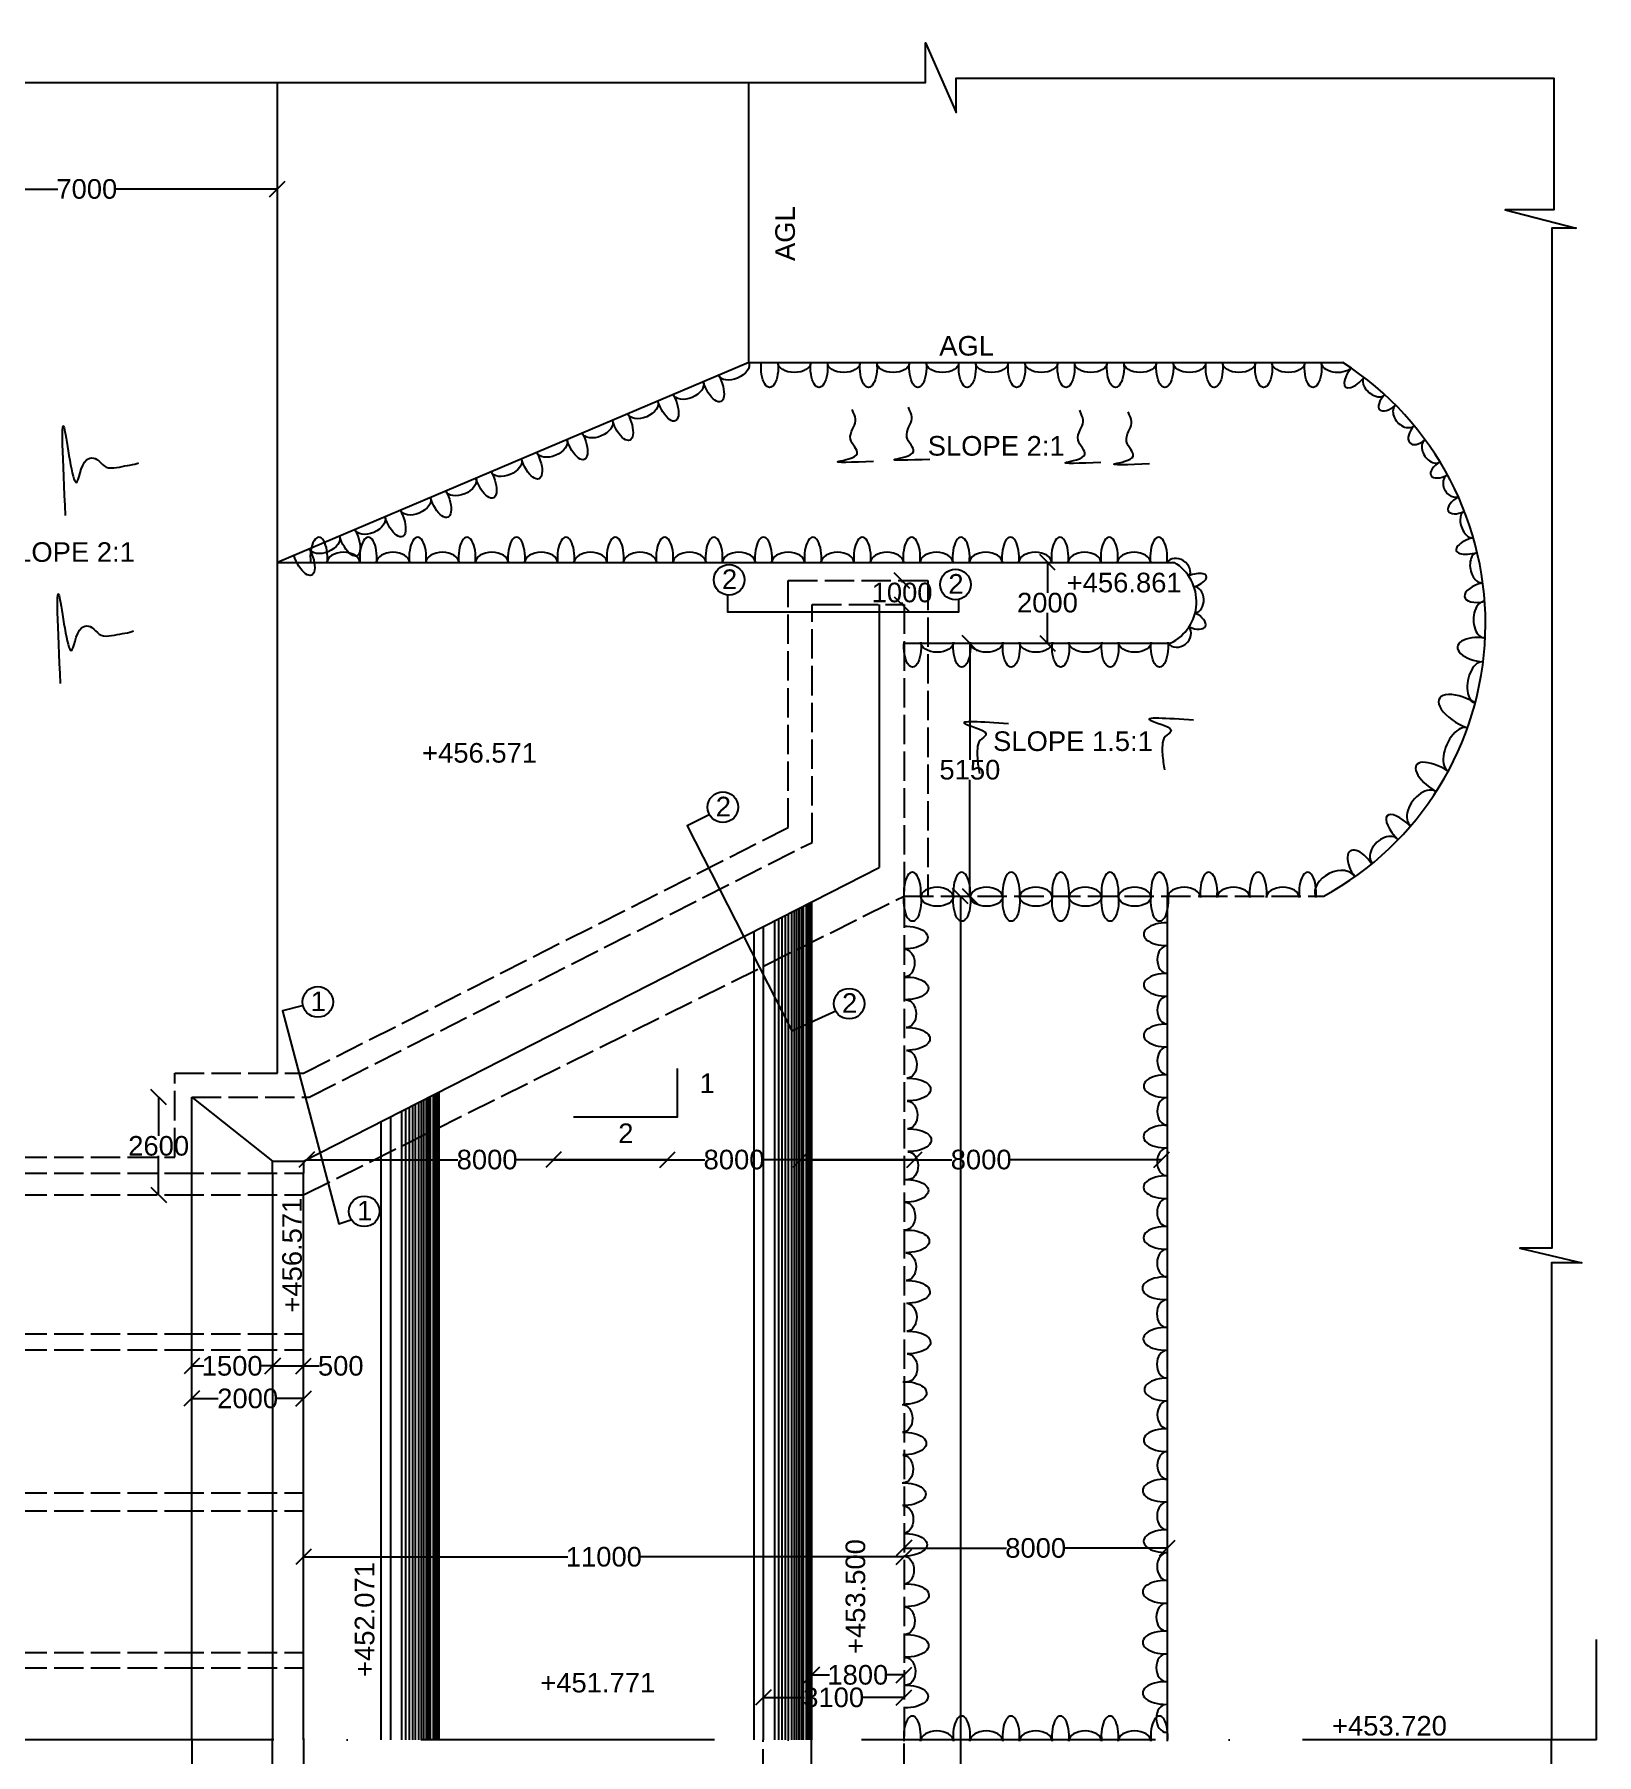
# Model space of a CAD drawing. Header units: millimetres. Extents: x 5124 to 6568637, y 2311 to 91879094.
# Drawn here: x 3726106 to 3735672, y 45938918 to 45949451 of the extents above; entities that cross this region are included whole.
import ezdxf

# ---------------------------------------------------------------- set-up
doc = ezdxf.new("R2010")
doc.units = ezdxf.units.MM
doc.header["$MEASUREMENT"] = 0
doc.linetypes.add('ACAD_ISO02W100', pattern=[15, 12, -3])
doc.linetypes.add('ACAD_ISO10W100', pattern=[18, 12, -3, 0, -3])
for name, color, linetype in [('DIMENSION', 7, 'Continuous'), ('DRAWING', 7, 'Continuous'), ('TEXT', 7, 'Continuous')]:
    doc.layers.add(name, color=color, linetype=linetype)
doc.styles.get("Standard").update_dxf_attribs({"font": 'arial.ttf', "height": 120})
doc.dimstyles.get("Standard").update_dxf_attribs({"dimtxt": 200, "dimasz": 110, "dimexe": 0.18, "dimexo": 0.0625, "dimgap": 0.09, "dimtad": 0, "dimtih": 1, "dimtoh": 1, "dimdec": 0, "dimzin": 0, "dimdsep": 46, "dimtxsty": 'Standard', "dimblk": 'OBLIQUE', "dimcen": 0.09, "dimse1": 1, "dimse2": 1, "dimadec": 0, "dimazin": 0, "dimtfac": 1, "dimtdec": 0, "dimtofl": 0, "dimtmove": 0, "dimatfit": 3, "dimfxl": 1, "dimtolj": 1, "dimtzin": 0, "dimarcsym": 0})

# ---------------------------------------------------------------- blocks, each defined once
blk = doc.blocks.new('_Oblique')
at = {"color": 0, "linetype": 'ByBlock', "lineweight": -2}
blk.add_line((-0.5, -0.5), (0.5, 0.5), dxfattribs=at)
blk = doc.blocks.new('*D86')
at = {"layer": 'Defpoints', "color": 0, "linetype": 'Continuous'}
for p in [(3727773, 45946218), (3729983, 45946218), (3729983, 45942561)]:
    blk.add_point(p, dxfattribs=at)
at = {"layer": 'DIMENSION', "color": 0, "linetype": 'Continuous', "lineweight": -2}
for p, q in [((3727773, 45942561), (3728698, 45942561)), ((3729983, 45942561), (3729057, 45942561))]:
    blk.add_line(p, q, dxfattribs=at)
at = {"layer": 'DIMENSION', "color": 0, "linetype": 'Continuous', "lineweight": -2, "xscale": 95, "yscale": 95, "zscale": 95, "rotation": 180}
blk.add_blockref('_Oblique', (3727773, 45942561), dxfattribs=at)
at = {"layer": 'DIMENSION', "color": 0, "linetype": 'Continuous', "lineweight": -2, "xscale": 95, "yscale": 95, "zscale": 95}
blk.add_blockref('_Oblique', (3729983, 45942561), dxfattribs=at)
at = {"layer": 'DIMENSION', "color": 0, "linetype": 'Continuous', "insert": (3728878, 45942561), "char_height": 120, "attachment_point": 5}
blk.add_mtext('\\A1;8000', dxfattribs=at)
blk = doc.blocks.new('*D87')
at = {"layer": 'Defpoints', "color": 0, "linetype": 'Continuous'}
for p in [(3729285, 45946218), (3731495, 45946218), (3731495, 45942561)]:
    blk.add_point(p, dxfattribs=at)
at = {"layer": 'DIMENSION', "color": 0, "linetype": 'Continuous', "lineweight": -2}
for p, q in [((3729285, 45942561), (3730211, 45942561)), ((3731495, 45942561), (3730569, 45942561))]:
    blk.add_line(p, q, dxfattribs=at)
at = {"layer": 'DIMENSION', "color": 0, "linetype": 'Continuous', "lineweight": -2, "xscale": 95, "yscale": 95, "zscale": 95, "rotation": 180}
blk.add_blockref('_Oblique', (3729285, 45942561), dxfattribs=at)
at = {"layer": 'DIMENSION', "color": 0, "linetype": 'Continuous', "lineweight": -2, "xscale": 95, "yscale": 95, "zscale": 95}
blk.add_blockref('_Oblique', (3731495, 45942561), dxfattribs=at)
at = {"layer": 'DIMENSION', "color": 0, "linetype": 'Continuous', "insert": (3730390, 45942561), "char_height": 120, "attachment_point": 5}
blk.add_mtext('\\A1;8000', dxfattribs=at)
blk = doc.blocks.new('*D88')
at = {"layer": 'Defpoints', "color": 0, "linetype": 'Continuous'}
for p in [(3730798, 45946218), (3733008, 45946218), (3733008, 45942561)]:
    blk.add_point(p, dxfattribs=at)
at = {"layer": 'DIMENSION', "color": 0, "linetype": 'Continuous', "lineweight": -2}
for p, q in [((3730798, 45942561), (3731723, 45942561)), ((3733008, 45942561), (3732082, 45942561))]:
    blk.add_line(p, q, dxfattribs=at)
at = {"layer": 'DIMENSION', "color": 0, "linetype": 'Continuous', "lineweight": -2, "xscale": 95, "yscale": 95, "zscale": 95, "rotation": 180}
blk.add_blockref('_Oblique', (3730798, 45942561), dxfattribs=at)
at = {"layer": 'DIMENSION', "color": 0, "linetype": 'Continuous', "lineweight": -2, "xscale": 95, "yscale": 95, "zscale": 95}
blk.add_blockref('_Oblique', (3733008, 45942561), dxfattribs=at)
at = {"layer": 'DIMENSION', "color": 0, "linetype": 'Continuous', "insert": (3731903, 45942561), "char_height": 120, "attachment_point": 5}
blk.add_mtext('\\A1;8000', dxfattribs=at)
blk = doc.blocks.new('*D136')
at = {"layer": 'Defpoints', "color": 0, "linetype": 'Continuous'}
for p in [(3725260, 45948504), (3727594, 45948504), (3727594, 45948504)]:
    blk.add_point(p, dxfattribs=at)
at = {"layer": 'DIMENSION', "color": 0, "linetype": 'Continuous', "lineweight": -2}
for p, q in [((3725260, 45948504), (3726249, 45948504)), ((3727594, 45948504), (3726606, 45948504))]:
    blk.add_line(p, q, dxfattribs=at)
at = {"layer": 'DIMENSION', "color": 0, "linetype": 'Continuous', "lineweight": -2, "xscale": 95, "yscale": 95, "zscale": 95, "rotation": 180}
blk.add_blockref('_Oblique', (3725260, 45948504), dxfattribs=at)
at = {"layer": 'DIMENSION', "color": 0, "linetype": 'Continuous', "lineweight": -2, "xscale": 95, "yscale": 95, "zscale": 95}
blk.add_blockref('_Oblique', (3727594, 45948504), dxfattribs=at)
at = {"layer": 'DIMENSION', "color": 0, "linetype": 'Continuous', "insert": (3726427, 45948504), "char_height": 120, "attachment_point": 5}
blk.add_mtext('\\A1;7000', dxfattribs=at)
blk = doc.blocks.new('*D169')
at = {"layer": 'Defpoints', "color": 0, "linetype": 'Continuous'}
for p in [(3727070, 45941298), (3727565, 45941298), (3727565, 45941298)]:
    blk.add_point(p, dxfattribs=at)
at = {"layer": 'DIMENSION', "color": 0, "linetype": 'Continuous', "lineweight": -2}
for p, q in [((3727070, 45941298), (3727144, 45941298)), ((3727565, 45941298), (3727491, 45941298))]:
    blk.add_line(p, q, dxfattribs=at)
at = {"layer": 'DIMENSION', "color": 0, "linetype": 'Continuous', "lineweight": -2, "xscale": 95, "yscale": 95, "zscale": 95, "rotation": 180}
blk.add_blockref('_Oblique', (3727070, 45941298), dxfattribs=at)
at = {"layer": 'DIMENSION', "color": 0, "linetype": 'Continuous', "lineweight": -2, "xscale": 95, "yscale": 95, "zscale": 95}
blk.add_blockref('_Oblique', (3727565, 45941298), dxfattribs=at)
at = {"layer": 'DIMENSION', "color": 0, "linetype": 'Continuous', "insert": (3727317, 45941298), "char_height": 120, "attachment_point": 5}
blk.add_mtext('\\A1;1500', dxfattribs=at)
blk = doc.blocks.new('*D170')
at = {"layer": 'Defpoints', "color": 0, "linetype": 'Continuous'}
for p in [(3727565, 45941298), (3727754, 45941298), (3727754, 45941298)]:
    blk.add_point(p, dxfattribs=at)
at = {"layer": 'DIMENSION', "color": 0, "linetype": 'Continuous', "lineweight": -2}
for p, q in [((3727565, 45941298), (3727754, 45941298)), ((3727754, 45941298), (3727850, 45941298))]:
    blk.add_line(p, q, dxfattribs=at)
at = {"layer": 'DIMENSION', "color": 0, "linetype": 'Continuous', "lineweight": -2, "xscale": 95, "yscale": 95, "zscale": 95, "rotation": 180}
blk.add_blockref('_Oblique', (3727565, 45941298), dxfattribs=at)
at = {"layer": 'DIMENSION', "color": 0, "linetype": 'Continuous', "lineweight": -2, "xscale": 95, "yscale": 95, "zscale": 95}
blk.add_blockref('_Oblique', (3727754, 45941298), dxfattribs=at)
at = {"layer": 'DIMENSION', "color": 0, "linetype": 'Continuous', "insert": (3727982, 45941298), "char_height": 120, "attachment_point": 5}
blk.add_mtext('\\A1;500', dxfattribs=at)
blk = doc.blocks.new('*D171')
at = {"layer": 'Defpoints', "color": 0, "linetype": 'Continuous'}
for p in [(3727069.5, 45941098.5), (3727754.5, 45941098.5), (3727754.5, 45941098.5)]:
    blk.add_point(p, dxfattribs=at)
at = {"layer": 'DIMENSION', "color": 0, "linetype": 'Continuous', "lineweight": -2}
for p, q in [((3727069.5, 45941098.5), (3727231.91, 45941098.5)), ((3727754.5, 45941098.5), (3727592.09, 45941098.5))]:
    blk.add_line(p, q, dxfattribs=at)
at = {"layer": 'DIMENSION', "color": 0, "linetype": 'Continuous', "lineweight": -2, "xscale": 95, "yscale": 95, "zscale": 95, "rotation": 180}
blk.add_blockref('_Oblique', (3727069.5, 45941098.5), dxfattribs=at)
at = {"layer": 'DIMENSION', "color": 0, "linetype": 'Continuous', "lineweight": -2, "xscale": 95, "yscale": 95, "zscale": 95}
blk.add_blockref('_Oblique', (3727754.5, 45941098.5), dxfattribs=at)
at = {"layer": 'DIMENSION', "color": 0, "linetype": 'Continuous', "insert": (3727412, 45941098.5), "char_height": 120, "attachment_point": 5}
blk.add_mtext('\\A1;2000', dxfattribs=at)
blk = doc.blocks.new('*D176')
at = {"layer": 'Defpoints', "color": 0, "linetype": 'Continuous'}
for p in [(3731722, 45944174), (3731776, 45944174), (3731584, 45933990)]:
    blk.add_point(p, dxfattribs=at)
at = {"layer": 'DIMENSION', "color": 0, "linetype": 'Continuous', "lineweight": -2}
for p, q in [((3731776, 45944174), (3731776, 45938721)), ((3731776, 45933990), (3731776, 45938598))]:
    blk.add_line(p, q, dxfattribs=at)
at = {"layer": 'DIMENSION', "color": 0, "linetype": 'Continuous', "lineweight": -2, "xscale": 95, "yscale": 95, "zscale": 95}
for p, rotation in [((3731776, 45944174), 90), ((3731776, 45933990), 270)]:
    blk.add_blockref('_Oblique', p, dxfattribs=dict(at, rotation=rotation))
at = {"layer": 'DIMENSION', "color": 0, "linetype": 'Continuous', "insert": (3731776, 45938660), "char_height": 120, "attachment_point": 5}
blk.add_mtext('\\A1;31000', dxfattribs=at)
blk = doc.blocks.new('*D177')
at = {"layer": 'Defpoints', "color": 0, "linetype": 'Continuous'}
for p in [(3731704, 45945723), (3731834, 45945723), (3731668, 45944174)]:
    blk.add_point(p, dxfattribs=at)
at = {"layer": 'DIMENSION', "color": 0, "linetype": 'Continuous', "lineweight": -2}
for p, q in [((3731834, 45945723), (3731834, 45945010)), ((3731834, 45944174), (3731834, 45944887))]:
    blk.add_line(p, q, dxfattribs=at)
at = {"layer": 'DIMENSION', "color": 0, "linetype": 'Continuous', "lineweight": -2, "xscale": 95, "yscale": 95, "zscale": 95}
for p, rotation in [((3731834, 45945723), 90), ((3731834, 45944174), 270)]:
    blk.add_blockref('_Oblique', p, dxfattribs=dict(at, rotation=rotation))
at = {"layer": 'DIMENSION', "color": 0, "linetype": 'Continuous', "insert": (3731834, 45944948), "char_height": 120, "attachment_point": 5}
blk.add_mtext('\\A1;5150', dxfattribs=at)
blk = doc.blocks.new('*D178')
at = {"layer": 'Defpoints', "color": 0, "linetype": 'Continuous'}
for p in [(3731419, 45946106), (3731431, 45946106), (3731431, 45945960)]:
    blk.add_point(p, dxfattribs=at)
at = {"layer": 'DIMENSION', "color": 0, "linetype": 'Continuous', "lineweight": -2}
for p, q in [((3731419, 45946106), (3731419, 45946095)), ((3731419, 45945960), (3731419, 45945972))]:
    blk.add_line(p, q, dxfattribs=at)
at = {"layer": 'DIMENSION', "color": 0, "linetype": 'Continuous', "lineweight": -2, "xscale": 95, "yscale": 95, "zscale": 95}
for p, rotation in [((3731419, 45946106), 90), ((3731419, 45945960), 270)]:
    blk.add_blockref('_Oblique', p, dxfattribs=dict(at, rotation=rotation))
at = {"layer": 'DIMENSION', "color": 0, "linetype": 'Continuous', "insert": (3731419, 45946033), "char_height": 120, "attachment_point": 5}
blk.add_mtext('\\A1;1000', dxfattribs=at)
blk = doc.blocks.new('*D179')
at = {"layer": 'Defpoints', "color": 0, "linetype": 'Continuous'}
for p in [(3732309, 45946218), (3732309, 45946218), (3732309, 45945723)]:
    blk.add_point(p, dxfattribs=at)
at = {"layer": 'DIMENSION', "color": 0, "linetype": 'Continuous', "lineweight": -2}
for p, q in [((3732309, 45946218), (3732309, 45946032)), ((3732309, 45945723), (3732309, 45945909))]:
    blk.add_line(p, q, dxfattribs=at)
at = {"layer": 'DIMENSION', "color": 0, "linetype": 'Continuous', "lineweight": -2, "xscale": 95, "yscale": 95, "zscale": 95}
for p, rotation in [((3732309, 45946218), 90), ((3732309, 45945723), 270)]:
    blk.add_blockref('_Oblique', p, dxfattribs=dict(at, rotation=rotation))
at = {"layer": 'DIMENSION', "color": 0, "linetype": 'Continuous', "insert": (3732309, 45945971), "char_height": 120, "attachment_point": 5}
blk.add_mtext('\\A1;2000', dxfattribs=at)
blk = doc.blocks.new('*D180')
at = {"layer": 'Defpoints', "color": 0, "linetype": 'Continuous'}
for p in [(3731431, 45940183), (3733043, 45940183), (3733043, 45940183)]:
    blk.add_point(p, dxfattribs=at)
at = {"layer": 'DIMENSION', "color": 0, "linetype": 'Continuous', "lineweight": -2}
for p, q in [((3731431, 45940183), (3732058, 45940183)), ((3733043, 45940183), (3732416, 45940183))]:
    blk.add_line(p, q, dxfattribs=at)
at = {"layer": 'DIMENSION', "color": 0, "linetype": 'Continuous', "lineweight": -2, "xscale": 95, "yscale": 95, "zscale": 95, "rotation": 180}
blk.add_blockref('_Oblique', (3731431, 45940183), dxfattribs=at)
at = {"layer": 'DIMENSION', "color": 0, "linetype": 'Continuous', "lineweight": -2, "xscale": 95, "yscale": 95, "zscale": 95}
blk.add_blockref('_Oblique', (3733043, 45940183), dxfattribs=at)
at = {"layer": 'DIMENSION', "color": 0, "linetype": 'Continuous', "insert": (3732237, 45940183), "char_height": 120, "attachment_point": 5}
blk.add_mtext('\\A1;8000', dxfattribs=at)
blk = doc.blocks.new('*D181')
at = {"layer": 'Defpoints', "color": 0, "linetype": 'Continuous'}
for p in [(3731431, 45940183), (3727754, 45940144), (3731431, 45940129)]:
    blk.add_point(p, dxfattribs=at)
at = {"layer": 'DIMENSION', "color": 0, "linetype": 'Continuous', "lineweight": -2}
for p, q in [((3727754, 45940129), (3729373, 45940129)), ((3731431, 45940129), (3729813, 45940129))]:
    blk.add_line(p, q, dxfattribs=at)
at = {"layer": 'DIMENSION', "color": 0, "linetype": 'Continuous', "lineweight": -2, "xscale": 95, "yscale": 95, "zscale": 95, "rotation": 180}
blk.add_blockref('_Oblique', (3727754, 45940129), dxfattribs=at)
at = {"layer": 'DIMENSION', "color": 0, "linetype": 'Continuous', "lineweight": -2, "xscale": 95, "yscale": 95, "zscale": 95}
blk.add_blockref('_Oblique', (3731431, 45940129), dxfattribs=at)
at = {"layer": 'DIMENSION', "color": 0, "linetype": 'Continuous', "insert": (3729593, 45940129), "char_height": 120, "attachment_point": 5}
blk.add_mtext('\\A1;11000', dxfattribs=at)
blk = doc.blocks.new('*D182')
at = {"layer": 'Defpoints', "color": 0, "linetype": 'Continuous'}
for p in [(3730865, 45939406), (3731431, 45939406), (3731431, 45939406)]:
    blk.add_point(p, dxfattribs=at)
at = {"layer": 'DIMENSION', "color": 0, "linetype": 'Continuous', "lineweight": -2}
for p, q in [((3730865, 45939406), (3730975, 45939406)), ((3731431, 45939406), (3731322, 45939406))]:
    blk.add_line(p, q, dxfattribs=at)
at = {"layer": 'DIMENSION', "color": 0, "linetype": 'Continuous', "lineweight": -2, "xscale": 95, "yscale": 95, "zscale": 95, "rotation": 180}
blk.add_blockref('_Oblique', (3730865, 45939406), dxfattribs=at)
at = {"layer": 'DIMENSION', "color": 0, "linetype": 'Continuous', "lineweight": -2, "xscale": 95, "yscale": 95, "zscale": 95}
blk.add_blockref('_Oblique', (3731431, 45939406), dxfattribs=at)
at = {"layer": 'DIMENSION', "color": 0, "linetype": 'Continuous', "insert": (3731148, 45939406), "char_height": 120, "attachment_point": 5}
blk.add_mtext('\\A1;1800', dxfattribs=at)
blk = doc.blocks.new('*D183')
at = {"layer": 'Defpoints', "color": 0, "linetype": 'Continuous'}
for p in [(3730569, 45939268), (3731431, 45939268), (3731431, 45939268)]:
    blk.add_point(p, dxfattribs=at)
at = {"layer": 'DIMENSION', "color": 0, "linetype": 'Continuous', "lineweight": -2}
for p, q in [((3730569, 45939268), (3730821, 45939268)), ((3731431, 45939268), (3731179, 45939268))]:
    blk.add_line(p, q, dxfattribs=at)
at = {"layer": 'DIMENSION', "color": 0, "linetype": 'Continuous', "lineweight": -2, "xscale": 95, "yscale": 95, "zscale": 95, "rotation": 180}
blk.add_blockref('_Oblique', (3730569, 45939268), dxfattribs=at)
at = {"layer": 'DIMENSION', "color": 0, "linetype": 'Continuous', "lineweight": -2, "xscale": 95, "yscale": 95, "zscale": 95}
blk.add_blockref('_Oblique', (3731431, 45939268), dxfattribs=at)
at = {"layer": 'DIMENSION', "color": 0, "linetype": 'Continuous', "insert": (3731000, 45939268), "char_height": 120, "attachment_point": 5}
blk.add_mtext('\\A1;3100', dxfattribs=at)
blk = doc.blocks.new('*D217')
at = {"layer": 'Defpoints', "color": 0, "linetype": 'Continuous'}
for p in [(3726867, 45942944), (3727070, 45942944), (3727030, 45942346)]:
    blk.add_point(p, dxfattribs=at)
at = {"layer": 'DIMENSION', "color": 0, "linetype": 'Continuous', "lineweight": -2}
for p, q in [((3726867, 45942944), (3726867, 45942706)), ((3726867, 45942346), (3726867, 45942584))]:
    blk.add_line(p, q, dxfattribs=at)
at = {"layer": 'DIMENSION', "color": 0, "linetype": 'Continuous', "lineweight": -2, "xscale": 95, "yscale": 95, "zscale": 95}
for p, rotation in [((3726867, 45942944), 90), ((3726867, 45942346), 270)]:
    blk.add_blockref('_Oblique', p, dxfattribs=dict(at, rotation=rotation))
at = {"layer": 'DIMENSION', "color": 0, "linetype": 'Continuous', "insert": (3726867, 45942645), "char_height": 120, "attachment_point": 5}
blk.add_mtext('\\A1;2600', dxfattribs=at)

msp = doc.modelspace()

# ---------------------------------------------------------------- linework, layer by layer
at = {"layer": 'DIMENSION', "linetype": 'Continuous'}
for points in [[(3730350.5, 45946015), (3730350.5, 45945916), (3731766.5, 45945916), (3731766.5, 45945993.5)], [(3730234, 45944670), (3730103.5, 45944605), (3730744, 45943350.5), (3731017.5, 45943474.5)], [(3727745.5, 45943503), (3727624.5, 45943472.5), (3727970, 45942167.5), (3728050.5, 45942195.5)]]:
    msp.add_lwpolyline(points, dxfattribs=at)
for centre in [(3730359.7, 45946111.2), (3731745.7, 45946082.7), (3730321.7, 45944719.2), (3727841.2, 45943526.7), (3731094.7, 45943516.2), (3728125.7, 45942244.7)]:
    msp.add_circle(centre, 93.7, dxfattribs=at)
at = {"layer": 'DRAWING', "linetype": 'Continuous'}
for p, q in [((3727565, 45942471.5), (3727565, 45939008)), ((3727754.5, 45939008), (3727754.5, 45942477.5)), ((3727565, 45935553.5), (3727565, 45939017)), ((3727754.5, 45939017), (3727754.5, 45935547.5))]:
    msp.add_line(p, q, dxfattribs=at)
for points in [[(3718802, 45949156.5), (3722514, 45949156.5), (3722514, 45949451), (3722702, 45948959.5), (3722702, 45949156.5), (3731562, 45949156.5), (3731562, 45949398.5), (3731750, 45948972.5), (3731750, 45949182.5), (3735409.5, 45949182.5), (3735409.5, 45948376.5), (3735111, 45948376.5), (3735547, 45948265.5), (3735396.5, 45948265.5), (3735396.5, 45942020), (3735200.5, 45942020), (3735580.5, 45941929.5), (3735395.5, 45941929.5), (3735395.5, 45939008)], [(3727594, 45943090.5), (3727594, 45949156.5)], [(3730480.5, 45947442.3), (3730480.5, 45949156.5)], [(3730481.5, 45947442.5), (3727594, 45946218.2)], [(3730481.5, 45947442.5), (3734117.5, 45947442.5)], [(3727594, 45946218.2), (3733086, 45946218.2)], [(3727721.5, 45946218.2), (3731357.5, 45946218.2)], [(3731279, 45945959.9), (3731279, 45944350)], [(3731430.9, 45945723), (3733061.5, 45945723)], [(3698319.5, 45945501), (3698319.5, 45941439.5), (3698076.5, 45941439.5), (3698559.5, 45941247.5), (3698319.5, 45941247.5), (3698319.5, 45937846), (3697992, 45937846), (3698636, 45937617.5), (3698377, 45937617.5), (3698377, 45931278.5), (3735415, 45931278.5), (3735395.5, 45939008)], [(3727754.5, 45942552), (3731279, 45944350)], [(3730741.6, 45944075.8), (3730741.6, 45939008)], [(3730757.7, 45944084.1), (3730757.7, 45939008)], [(3730771.5, 45944091.1), (3730771.5, 45939008)], [(3730787.2, 45944099.1), (3730787.2, 45939008)], [(3730800.6, 45944105.9), (3730800.6, 45939008)], [(3730813.5, 45944112.5), (3730813.5, 45939008)], [(3730831.8, 45944121.9), (3730831.8, 45939008)], [(3730839.6, 45944125.8), (3730839.6, 45939008)], [(3730848.9, 45944130.6), (3730848.9, 45939008)], [(3730858.1, 45944135.3), (3730858.1, 45939008)], [(3730865.3, 45944138.9), (3730865.3, 45939008)], [(3733043, 45944174), (3733043, 45939008)], [(3730569, 45943987.8), (3730569, 45939008)], [(3730637.6, 45944022.8), (3730637.6, 45939008)], [(3730661.3, 45944034.9), (3730661.3, 45939008)], [(3730683.4, 45944046.2), (3730683.4, 45939008)], [(3730703.6, 45944056.4), (3730703.6, 45939008)], [(3730721.3, 45944065.5), (3730721.3, 45939008)], [(3730511.5, 45943958.5), (3730511.5, 45939008)], [(3730042.5, 45943119), (3730042.5, 45942822), (3729407, 45942822)], [(3727069.5, 45939012.5), (3727069.5, 45942944)], [(3727069.5, 45942944), (3727565, 45942552)], [(3728474.6, 45942919.3), (3728474.6, 45939008)], [(3728488.3, 45942926.3), (3728488.3, 45939008)], [(3728504, 45942934.4), (3728504, 45939008)], [(3728517.4, 45942941.2), (3728517.4, 45939008)], [(3728530.3, 45942947.8), (3728530.3, 45939008)], [(3728548.7, 45942957.1), (3728548.7, 45939008)], [(3728556.4, 45942961.1), (3728556.4, 45939008)], [(3728565.8, 45942965.9), (3728565.8, 45939008)], [(3728574.9, 45942970.5), (3728574.9, 45939008)], [(3728582.1, 45942974.2), (3728582.1, 45939008)], [(3728285.9, 45942823.1), (3728285.9, 45939008)], [(3728354.4, 45942858.1), (3728354.4, 45939008)], [(3728378.1, 45942870.1), (3728378.1, 45939008)], [(3728400.3, 45942881.4), (3728400.3, 45939008)], [(3728420.4, 45942891.7), (3728420.4, 45939008)], [(3728438.1, 45942900.7), (3728438.1, 45939008)], [(3728458.4, 45942911.1), (3728458.4, 45939008)], [(3728228.3, 45942793.7), (3728228.3, 45939008)], [(3727565, 45942471.5), (3727565, 45942552), (3727754.5, 45942552), (3727754.5, 45942477.5)], [(3727069.5, 45939012.5), (3727069.5, 45935098.5)]]:
    msp.add_lwpolyline(points, dxfattribs=at)
at = {"layer": 'DRAWING', "linetype": 'ACAD_ISO02W100', "ltscale": 15}
for points in [[(3727754.5, 45943090.5), (3730721, 45944594), (3730721, 45946106.5), (3731577.5, 45946106.5), (3731577.5, 45944174)], [(3727789.5, 45942944), (3730867.6, 45944504), (3730867.6, 45945959.9), (3731430.9, 45945959.9), (3731430.9, 45939008)], [(3727754.5, 45942346), (3731430.9, 45944174), (3734000.5, 45944174)], [(3726965, 45942576.5), (3726965, 45943090.5)], [(3726965, 45943090.5), (3727754.5, 45943090.5)], [(3727069.5, 45942944), (3727789.5, 45942944)], [(3726963.5, 45942654.5), (3726965, 45942654.5)], [(3718802, 45942576.5), (3726965, 45942576.5)], [(3718802, 45942477.5), (3726965, 45942477.5)], [(3726963.5, 45942477.5), (3727754.5, 45942477.5)], [(3718802, 45942346), (3726965, 45942346)], [(3726963.5, 45942346), (3727754.5, 45942346)], [(3718802, 45941494.5), (3726965, 45941494.5)], [(3726963.5, 45941494.5), (3727754.5, 45941494.5)], [(3718802, 45941397), (3726965, 45941397)], [(3726963.5, 45941397), (3727754.5, 45941397)], [(3718802, 45940520.5), (3726965, 45940520.5)], [(3726963.5, 45940520.5), (3727754.5, 45940520.5)], [(3718802, 45940411.5), (3726965, 45940411.5)], [(3726963.5, 45940411.5), (3727754.5, 45940411.5)], [(3718802, 45939543.5), (3726965, 45939543.5)], [(3718802, 45939449), (3726965, 45939449)], [(3726963.5, 45939543.5), (3727754.5, 45939543.5)], [(3726963.5, 45939449), (3727754.5, 45939449)], [(3727789.5, 45935072), (3730867.6, 45933512), (3730867.6, 45932056.1), (3731430.9, 45932056.1), (3731430.9, 45939008)], [(3730569, 45934270.6), (3730569, 45939008)], [(3730865.3, 45934123.3), (3730865.3, 45939008)]]:
    msp.add_lwpolyline(points, dxfattribs=at)
at = {"layer": 'DRAWING', "linetype": 'ACAD_ISO10W100', "ltscale": 150}
for points in [[(3735671.5, 45939008), (3735671.5, 45939623)], [(3735671.5, 45939008), (3700513, 45939008), (3700513, 45939462.5)]]:
    msp.add_lwpolyline(points, dxfattribs=at)
at = {"layer": 'DRAWING', "linetype": 'Continuous'}
for centre, radius, start, end in [((3733090, 45945842.9), 1901.2, 298.61546, 57.28435), ((3732939.5, 45945977.3), 282, 295.62857, 58.7072)]:
    msp.add_arc(centre, radius, start, end, dxfattribs=at)
at = {"layer": 'DRAWING', "extrusion": (0, 0, -1)}
for centre, major_axis, ratio, start_param, end_param in [((3730260.4, 45947317), (48.4, -114.2), 0.4233871, 4.4721825, 8.0941882), ((3730388.1, 45947403.2), (-92.3, -39.1), 0.6159741, 3.1415927, 6.2831853), ((3730608, 45947413), (0, -124), 0.4233871, 4.4721825, 8.0941882), ((3730759.2, 45947442.5), (-100.3, 0), 0.6159741, 3.1415927, 6.2831853), ((3730910.5, 45947413), (0, -124), 0.4233871, 4.4721825, 8.0941882), ((3731061.7, 45947442.5), (-100.3, 0), 0.6159741, 3.1415927, 6.2831853), ((3731213, 45947413), (0, -124), 0.4233871, 4.4721825, 8.0941882), ((3731364.2, 45947442.5), (-100.3, 0), 0.6159741, 3.1415927, 6.2831853), ((3731515.5, 45947413), (0, -124), 0.4233871, 4.4721825, 8.0941882), ((3731666.7, 45947442.5), (-100.3, 0), 0.6159741, 3.1415927, 6.2831853), ((3731818, 45947413), (0, -124), 0.4233871, 4.4721825, 8.0941882), ((3731969.2, 45947442.5), (-100.3, 0), 0.6159741, 3.1415927, 6.2831853), ((3732120.5, 45947413), (0, -124), 0.4233871, 4.4721825, 8.0941882), ((3732271.7, 45947442.5), (-100.3, 0), 0.6159741, 3.1415927, 6.2831853), ((3732422.9, 45947413), (0, -124), 0.4233871, 4.4721825, 8.0941882), ((3732574.2, 45947442.5), (-100.3, 0), 0.6159741, 3.1415927, 6.2831853), ((3732725.4, 45947413), (0, -124), 0.4233871, 4.4721825, 8.0941882), ((3732876.7, 45947442.5), (-100.3, 0), 0.6159741, 3.1415927, 6.2831853), ((3733027.9, 45947413), (0, -124), 0.4233871, 4.4721825, 8.0941882), ((3733179.2, 45947442.5), (-100.3, 0), 0.6159741, 3.1415927, 6.2831853), ((3733330.4, 45947413), (0, -124), 0.4233871, 4.4721825, 8.0941882), ((3733481.7, 45947442.5), (-100.3, 0), 0.6159741, 3.1415927, 6.2831853), ((3733632.9, 45947413), (0, -124), 0.4233871, 4.4721825, 8.0941882), ((3733784.2, 45947442.5), (-100.3, 0), 0.6159741, 3.1415927, 6.2831853), ((3733935.4, 45947413), (0, -124), 0.4233871, 4.4721825, 8.0941882), ((3734086.7, 45947442.5), (-100.3, 0), 0.6159741, 3.7381091, 6.2831853), ((3729981.9, 45947198.9), (48.4, -114.2), 0.4233871, 4.4721825, 8.0941882), ((3730109.6, 45947285.1), (-92.3, -39.1), 0.6159741, 3.1415927, 6.2831853), ((3729831.1, 45947167.1), (-92.3, -39.1), 0.6159741, 3.1415927, 6.2831853), ((3729552.6, 45947049), (-92.3, -39.1), 0.6159741, 3.1415927, 6.2831853), ((3729703.4, 45947080.9), (48.4, -114.2), 0.4233871, 4.4721825, 8.0941882), ((3729274.1, 45946930.9), (-92.3, -39.1), 0.6159741, 3.1415927, 6.2831853), ((3729424.9, 45946962.8), (48.4, -114.2), 0.4233871, 4.4721825, 8.0941882), ((3728995.6, 45946812.9), (-92.3, -39.1), 0.6159741, 3.1415927, 6.2831853), ((3729146.4, 45946844.7), (48.4, -114.2), 0.4233871, 4.4721825, 8.0941882), ((3728717.1, 45946694.8), (-92.3, -39.1), 0.6159741, 3.1415927, 6.2831853), ((3728867.9, 45946726.7), (48.4, -114.2), 0.4233871, 4.4721825, 8.0941882), ((3728438.6, 45946576.7), (-92.3, -39.1), 0.6159741, 3.1415927, 6.2831853), ((3728589.4, 45946608.6), (48.4, -114.2), 0.4233871, 4.4721825, 8.0941882), ((3728160.1, 45946458.7), (-92.3, -39.1), 0.6159741, 3.1415927, 6.2831853), ((3728310.9, 45946490.5), (48.4, -114.2), 0.4233871, 4.4721825, 8.0941882), ((3728032.4, 45946372.5), (48.4, -114.2), 0.4233871, 4.4721825, 8.0941882), ((3727753.9, 45946254.4), (48.4, -114.2), 0.4233871, 4.4721825, 8.0941882), ((3727881.7, 45946340.6), (-92.3, -39.1), 0.6159741, 3.1415927, 6.2831853), ((3731482.6, 45945700.4), (0, -124), 0.4233871, 4.4721825, 8.0941882), ((3731633.8, 45945729.9), (-100.3, 0), 0.6159741, 3.1415927, 6.2831853), ((3731785, 45945700.4), (0, -124), 0.4233871, 4.4721825, 8.0941882), ((3731936.3, 45945729.9), (-100.3, 0), 0.6159741, 3.1415927, 6.2831853), ((3732087.5, 45945700.4), (0, -124), 0.4233871, 4.4721825, 8.0941882), ((3732238.8, 45945729.9), (-100.3, 0), 0.6159741, 3.1415927, 6.2831853), ((3732390, 45945700.4), (0, -124), 0.4233871, 4.4721825, 8.0941882), ((3732541.3, 45945729.9), (-100.3, 0), 0.6159741, 3.1415927, 6.2831853), ((3732692.5, 45945700.4), (0, -124), 0.4233871, 4.4721825, 8.0941882), ((3732843.8, 45945729.9), (-100.3, 0), 0.6159741, 3.1415927, 6.2831853), ((3732995, 45945700.4), (0, -124), 0.4233871, 4.4721825, 8.0941882), ((3731482.6, 45944144.5), (0, -124), 0.4233871, 4.4721825, 8.0941882), ((3731633.8, 45944174), (-100.3, 0), 0.6159741, 3.1415927, 6.2831853), ((3731785, 45944144.5), (0, -124), 0.4233871, 4.4721825, 8.0941882), ((3731936.3, 45944174), (-100.3, 0), 0.6159741, 3.1415927, 6.2831853), ((3732087.5, 45944144.5), (0, -124), 0.4233871, 4.4721825, 8.0941882), ((3732238.8, 45944174), (-100.3, 0), 0.6159741, 3.1415927, 6.2831853), ((3732390, 45944144.5), (0, -124), 0.4233871, 4.4721825, 8.0941882), ((3732541.3, 45944174), (-100.3, 0), 0.6159741, 3.1415927, 6.2831853), ((3732692.5, 45944144.5), (0, -124), 0.4233871, 4.4721825, 8.0941882), ((3732843.8, 45944174), (-100.3, 0), 0.6159741, 3.1415927, 6.2831853), ((3732995, 45944144.5), (0, -124), 0.4233871, 4.4721825, 8.0941882), ((3731437.3, 45943920.6), (139, 1.8), 0.5, 4.6728103, 7.8935603), ((3731433.8, 45943765.3), (1.1, -85.2), 0.7243402, 3.1415927, 6.2831853), ((3731441.3, 45943609.9), (139, 1.8), 0.5, 4.6728103, 7.8935603), ((3731443.3, 45943454.6), (1.1, -85.2), 0.7243402, 3.1415927, 6.2831853), ((3731450.8, 45943300), (139, 1.8), 0.5, 4.6728103, 7.8935603), ((3731447.2, 45943144.7), (1.1, -85.2), 0.7243402, 3.1415927, 6.2831853), ((3731454.7, 45942990.1), (139, 1.8), 0.5, 4.6728103, 7.8935603), ((3731451.2, 45942834.7), (1.1, -85.2), 0.7243402, 3.1415927, 6.2831853), ((3731458.7, 45942680.1), (139, 1.8), 0.5, 4.6728103, 7.8935603), ((3731455.2, 45942524.8), (1.1, -85.2), 0.7243402, 3.1415927, 6.2831853), ((3731441, 45942370.2), (139, 1.8), 0.5, 4.6728103, 7.8935603), ((3731437.5, 45942214.9), (1.1, -85.2), 0.7243402, 3.1415927, 6.2831853), ((3731446.2, 45942060.9), (139, 1.8), 0.5, 4.6728103, 7.8935603), ((3731442.7, 45941905.6), (1.1, -85.2), 0.7243402, 3.1415927, 6.2831853), ((3731450.2, 45941750.9), (139, 1.8), 0.5, 4.6728103, 7.8935603), ((3731446.6, 45941596.2), (1.1, -85.2), 0.7243402, 3.1415927, 6.2831853), ((3731454.1, 45941441.6), (139, 1.8), 0.5, 4.6728103, 7.8935603), ((3731450.6, 45941286.3), (1.1, -85.2), 0.7243402, 3.1415927, 6.2831853), ((3731429.7, 45941132.2), (139, 1.8), 0.5, 4.6728103, 7.8935603), ((3731420.7, 45940976.9), (1.1, -85.2), 0.7243402, 3.1415927, 6.2831853), ((3731428.2, 45940822.3), (139, 1.8), 0.5, 4.6728103, 7.8935603), ((3731424.6, 45940667), (1.1, -85.2), 0.7243402, 3.1415927, 6.2831853), ((3731425.4, 45940512.3), (139, 1.8), 0.5, 4.6728103, 7.8935603), ((3731425.9, 45940357.5), (1.1, -85.2), 0.7243402, 3.1415927, 6.2831853), ((3731433.4, 45940202.9), (139, 1.8), 0.5, 4.6728103, 7.8935603), ((3731429.8, 45940047.6), (1.1, -85.2), 0.7243402, 3.1415927, 6.2831853), ((3731444, 45939893.6), (139, 1.8), 0.5, 4.6728103, 7.8935603), ((3731435, 45939738.3), (1.1, -85.2), 0.7243402, 3.1415927, 6.2831853), ((3731442.5, 45939583.6), (139, 1.8), 0.5, 4.6728103, 7.8935603), ((3731439, 45939428.3), (1.1, -85.2), 0.7243402, 3.1415927, 6.2831853), ((3731439.7, 45939273.6), (139, 1.8), 0.5, 4.6728103, 7.8935603)]:
    msp.add_ellipse(centre, major_axis=major_axis, ratio=ratio, start_param=start_param, end_param=end_param, dxfattribs=at)
at = {"layer": 'DRAWING', "linetype": 'Continuous'}
for centre, major_axis, ratio, start_param, end_param in [((3734206.4, 45947376.7), (-71, -84), 0.4375764, 4.712389, 7.9174714), ((3734310.8, 45947298), (-63.2, 53.1), 0.6222879, 0, 3.1415927), ((3734414.2, 45947219.5), (-71.3, -66), 0.4798122, 4.8387162, 7.7831829), ((3734497.5, 45947118.1), (-56.7, 62.6), 0.7304878, 0, 3.1415927), ((3734595, 45947019.2), (-65.5, -70.8), 0.5633895, 4.7239061, 7.6599092), ((3734667.2, 45946901.3), (-45.7, 68.1), 0.6951953, 0, 3.1415927), ((3734735.8, 45946793.8), (-77.8, -43.8), 0.5036733, 4.7187587, 7.8590387), ((3734790.9, 45946688.6), (-33.1, 66), 0.7574033, 6.2751138, 9.424778), ((3734848, 45946577.2), (-83.5, -45.2), 0.4986244, 4.7110173, 7.7542369), ((3734889.4, 45946450.4), (-27.3, 80.9), 0.5601906, 0, 3.1415927), ((3734927, 45946324.5), (-114.5, -33.5), 0.3953888, 4.6887968, 7.8552382), ((3733108.7, 45946174.5), (-67.3, 43.7), 0.7827479, 3.1415927, 6.2831853), ((3734957.5, 45946186.5), (-17.1, 92.8), 0.6340287, 0, 3.1415927), ((3733198.5, 45946105), (-84, -29), 0.4162475, 1.5204024, 4.8708357), ((3734980.5, 45946036), (-117, -31), 0.4659937, 4.6390378, 7.7798352), ((3733210, 45945989.7), (-3.6, 78.9), 0.7120477, 3.1415927, 6.2831853), ((3734987.7, 45945866.9), (-1.4, 112.5), 0.625589, 0, 3.1415927), ((3733194.2, 45945866.2), (-81.2, 39.8), 0.5106687, 1.5968711, 4.731234), ((3733111.4, 45945773.4), (64.7, 50.4), 0.8641635, 3.1415927, 6.2831853), ((3734975.2, 45945682.8), (-155.2, 19.2), 0.4711944, 4.681469, 7.9211771), ((3734952.2, 45945482.4), (24.4, 126), 0.5484967, 0, 3.1415927), ((3734872.2, 45945297), (-164.2, 86), 0.4373637, 4.597833, 8.1294294), ((3734822, 45945072.5), (58.7, 132), 0.51389, 0, 3.1415927), ((3734723, 45944878.2), (-155, 98.2), 0.3990272, 4.7081502, 7.8832291), ((3734610.8, 45944709.5), (77.6, 104.1), 0.6214021, 0, 3.1415927), ((3734493.5, 45944561), (-103.5, 107), 0.3727566, 4.7388819, 7.8736738), ((3734376.2, 45944449), (77.5, 73.5), 0.6954929, 6.2436257, 9.424778), ((3734238, 45944338.5), (-74, 113), 0.4815733, 4.6904927, 7.9451366), ((3734071.7, 45944229.9), (118.8, 62.8), 0.6734752, 0, 3.0580001)]:
    msp.add_ellipse(centre, major_axis=major_axis, ratio=ratio, start_param=start_param, end_param=end_param, dxfattribs=at)
at = {"layer": 'DRAWING'}
for centre, major_axis, ratio, start_param, end_param in [((3727848, 45946247.7), (0, 124), 0.4233871, 4.4721825, 8.0941882), ((3728150.5, 45946247.7), (0, 124), 0.4233871, 4.4721825, 8.0941882), ((3728453, 45946247.7), (0, 124), 0.4233871, 4.4721825, 8.0941882), ((3728755.5, 45946247.7), (0, 124), 0.4233871, 4.4721825, 8.0941882), ((3729058, 45946247.7), (0, 124), 0.4233871, 4.4721825, 8.0941882), ((3729360.5, 45946247.7), (0, 124), 0.4233871, 4.4721825, 8.0941882), ((3729662.9, 45946247.7), (0, 124), 0.4233871, 4.4721825, 8.0941882), ((3729965.4, 45946247.7), (0, 124), 0.4233871, 4.4721825, 8.0941882), ((3730267.9, 45946247.7), (0, 124), 0.4233871, 4.4721825, 8.0941882), ((3730570.4, 45946247.7), (0, 124), 0.4233871, 4.4721825, 8.0941882), ((3730872.9, 45946247.7), (0, 124), 0.4233871, 4.4721825, 8.0941882), ((3731175.4, 45946247.7), (0, 124), 0.4233871, 4.4721825, 8.0941882), ((3731477.9, 45946247.7), (0, 124), 0.4233871, 4.4721825, 8.0941882), ((3731780.4, 45946247.7), (0, 124), 0.4233871, 4.4721825, 8.0941882), ((3732082.9, 45946247.7), (0, 124), 0.4233871, 4.4721825, 8.0941882), ((3732385.4, 45946247.7), (0, 124), 0.4233871, 4.4721825, 8.0941882), ((3732687.9, 45946247.7), (0, 124), 0.4233871, 4.4721825, 8.0941882), ((3732990.4, 45946247.7), (0, 124), 0.4233871, 4.4721825, 8.0941882), ((3727999.2, 45946218.2), (-100.3, 0), 0.6159741, 3.1415927, 6.2831853), ((3728301.7, 45946218.2), (-100.3, 0), 0.6159741, 3.1415927, 6.2831853), ((3728604.2, 45946218.2), (-100.3, 0), 0.6159741, 3.1415927, 6.2831853), ((3728906.7, 45946218.2), (-100.3, 0), 0.6159741, 3.1415927, 6.2831853), ((3729209.2, 45946218.2), (-100.3, 0), 0.6159741, 3.1415927, 6.2831853), ((3729511.7, 45946218.2), (-100.3, 0), 0.6159741, 3.1415927, 6.2831853), ((3729814.2, 45946218.2), (-100.3, 0), 0.6159741, 3.1415927, 6.2831853), ((3730116.7, 45946218.2), (-100.3, 0), 0.6159741, 3.1415927, 6.2831853), ((3730419.2, 45946218.2), (-100.3, 0), 0.6159741, 3.1415927, 6.2831853), ((3730721.7, 45946218.2), (-100.3, 0), 0.6159741, 3.1415927, 6.2831853), ((3731024.2, 45946218.2), (-100.3, 0), 0.6159741, 3.1415927, 6.2831853), ((3731326.7, 45946218.2), (-100.3, 0), 0.6159741, 3.1415927, 6.2831853), ((3731629.2, 45946218.2), (-100.3, 0), 0.6159741, 3.1415927, 6.2831853), ((3731931.6, 45946218.2), (-100.3, 0), 0.6159741, 3.1415927, 6.2831853), ((3732234.1, 45946218.2), (-100.3, 0), 0.6159741, 3.1415927, 6.2831853), ((3732536.6, 45946218.2), (-100.3, 0), 0.6159741, 3.1415927, 6.2831853), ((3732839.1, 45946218.2), (-100.3, 0), 0.6159741, 3.1415927, 6.2831853), ((3731481.9, 45944196.6), (0, 124), 0.4233871, 4.4721825, 8.0941882), ((3731784.4, 45944196.6), (0, 124), 0.4233871, 4.4721825, 8.0941882), ((3732086.9, 45944196.6), (0, 124), 0.4233871, 4.4721825, 8.0941882), ((3732389.4, 45944196.6), (0, 124), 0.4233871, 4.4721825, 8.0941882), ((3732691.9, 45944196.6), (0, 124), 0.4233871, 4.4721825, 8.0941882), ((3732994.4, 45944196.6), (0, 124), 0.4233871, 4.4721825, 8.0941882), ((3733296.9, 45944196.6), (0, 124), 0.4233871, 4.4721825, 8.0941882), ((3733599.4, 45944196.6), (0, 124), 0.4233871, 4.4721825, 8.0941882), ((3733901.9, 45944196.6), (0, 124), 0.4233871, 4.4721825, 8.0941882), ((3731633.2, 45944167.1), (-100.3, 0), 0.6159741, 3.1415927, 6.2831853), ((3731935.7, 45944167.1), (-100.3, 0), 0.6159741, 3.1415927, 6.2831853), ((3732238.2, 45944167.1), (-100.3, 0), 0.6159741, 3.1415927, 6.2831853), ((3732540.6, 45944167.1), (-100.3, 0), 0.6159741, 3.1415927, 6.2831853), ((3732843.1, 45944167.1), (-100.3, 0), 0.6159741, 3.1415927, 6.2831853), ((3733145.6, 45944167.1), (-100.3, 0), 0.6159741, 3.1415927, 6.2831853), ((3733448.1, 45944167.1), (-100.3, 0), 0.6159741, 3.1415927, 6.2831853), ((3733750.6, 45944167.1), (-100.3, 0), 0.6159741, 3.1415927, 6.2831853), ((3733037.5, 45943941.6), (-139, 0), 0.5, 4.6728103, 7.8935603), ((3733043, 45943786.3), (0, -85.2), 0.7243402, 3.1415927, 6.2831853), ((3733037.5, 45943631.6), (-139, 0), 0.5, 4.6728103, 7.8935603), ((3733043, 45943476.4), (0, -85.2), 0.7243402, 3.1415927, 6.2831853), ((3733037.5, 45943321.7), (-139, 0), 0.5, 4.6728103, 7.8935603), ((3733043, 45943166.4), (0, -85.2), 0.7243402, 3.1415927, 6.2831853), ((3733037.5, 45943011.7), (-139, 0), 0.5, 4.6728103, 7.8935603), ((3733043, 45942856.5), (0, -85.2), 0.7243402, 3.1415927, 6.2831853), ((3733036.3, 45942702.3), (-139, 0), 0.5, 4.6728103, 7.8935603), ((3733041.8, 45942547.1), (0, -85.2), 0.7243402, 3.1415927, 6.2831853), ((3733036.3, 45942392.4), (-139, 0), 0.5, 4.6728103, 7.8935603), ((3733041.8, 45942237.7), (0, -85.2), 0.7243402, 3.1415927, 6.2831853), ((3733036.3, 45942083), (-139, 0), 0.5, 4.6728103, 7.8935603), ((3733041.8, 45941927.7), (0, -85.2), 0.7243402, 3.1415927, 6.2831853), ((3733029.6, 45941773.6), (-139, 0), 0.5, 4.6728103, 7.8935603), ((3733040.6, 45941618.4), (0, -85.2), 0.7243402, 3.1415927, 6.2831853), ((3733035.1, 45941463.7), (-139, 0), 0.5, 4.6728103, 7.8935603), ((3733040.6, 45941308.4), (0, -85.2), 0.7243402, 3.1415927, 6.2831853), ((3733041.8, 45941153.7), (-139, 0), 0.5, 4.6728103, 7.8935603), ((3733043.3, 45940998.9), (0, -85.2), 0.7243402, 3.1415927, 6.2831853), ((3733037.8, 45940844.2), (-139, 0), 0.5, 4.6728103, 7.8935603), ((3733043.3, 45940689), (0, -85.2), 0.7243402, 3.1415927, 6.2831853), ((3733031.1, 45940534.8), (-139, 0), 0.5, 4.6728103, 7.8935603), ((3733042.1, 45940379.6), (0, -85.2), 0.7243402, 3.1415927, 6.2831853), ((3733036.6, 45940224.9), (-139, 0), 0.5, 4.6728103, 7.8935603), ((3733042.1, 45940069.7), (0, -85.2), 0.7243402, 3.1415927, 6.2831853), ((3733031.6, 45939915.2), (-139, 0), 0.5, 4.6728103, 7.8935603), ((3733037.1, 45939760), (0, -85.2), 0.7243402, 3.1415927, 6.2831853), ((3733031.6, 45939605.3), (-139, 0), 0.5, 4.6728103, 7.8935603), ((3733037.1, 45939450.1), (0, -85.2), 0.7243402, 3.1415927, 6.2831853), ((3733031.6, 45939295.4), (-139, 0), 0.5, 4.6728103, 7.8935603), ((3731481.3, 45939030.6), (0, 124), 0.4233871, 4.4721825, 8.0941882), ((3731783.8, 45939030.6), (0, 124), 0.4233871, 4.4721825, 8.0941882), ((3732086.3, 45939030.6), (0, 124), 0.4233871, 4.4721825, 8.0941882), ((3732388.8, 45939030.6), (0, 124), 0.4233871, 4.4721825, 8.0941882), ((3732691.3, 45939030.6), (0, 124), 0.4233871, 4.4721825, 8.0941882), ((3732993.8, 45939030.6), (0, 124), 0.4233871, 4.4721825, 8.0941882), ((3733037.1, 45939140.1), (0, -85.2), 0.7243402, 3.1415927, 6.2831853), ((3731632.5, 45939001.1), (-100.3, 0), 0.6159741, 3.1415927, 6.2831853), ((3731935, 45939001.1), (-100.3, 0), 0.6159741, 3.1415927, 6.2831853), ((3732237.5, 45939001.1), (-100.3, 0), 0.6159741, 3.1415927, 6.2831853), ((3732540, 45939001.1), (-100.3, 0), 0.6159741, 3.1415927, 6.2831853), ((3732842.5, 45939001.1), (-100.3, 0), 0.6159741, 3.1415927, 6.2831853)]:
    msp.add_ellipse(centre, major_axis=major_axis, ratio=ratio, start_param=start_param, end_param=end_param, dxfattribs=at)
at = {"layer": 'DRAWING', "linetype": 'Continuous'}
for points in [[(3726297, 45946505.5), (3726293, 45947020), (3726369, 45946713), (3726445, 45946856.5), (3726489, 45946848.5), (3726533, 45946808.5), (3726660.5, 45946808.5), (3726720.5, 45946820.5), (3726744.5, 45946828.5)], [(3731243, 45946836), (3731032.5, 45946837), (3731143.5, 45946883.5), (3731103.5, 45946973), (3731116, 45947034.5), (3731134.5, 45947084), (3731122, 45947133.5), (3731113, 45947155)], [(3731588.1, 45946848.8), (3731377.6, 45946849.8), (3731488.6, 45946896.3), (3731448.6, 45946985.8), (3731461.1, 45947047.3), (3731479.6, 45947096.8), (3731467.1, 45947146.3), (3731458.1, 45947167.8)], [(3732636.6, 45946830.3), (3732426.1, 45946831.3), (3732537.1, 45946877.8), (3732497.1, 45946967.3), (3732509.6, 45947028.8), (3732528.1, 45947078.3), (3732515.6, 45947127.8), (3732506.6, 45947149.3)], [(3732933.1, 45946821.3), (3732722.6, 45946822.3), (3732833.6, 45946868.8), (3732793.6, 45946958.3), (3732806.1, 45947019.8), (3732824.6, 45947069.3), (3732812.1, 45947118.8), (3732803.1, 45947140.3)], [(3726266.3, 45945476.5), (3726262.3, 45945991), (3726338.3, 45945684), (3726414.3, 45945827.5), (3726458.3, 45945819.5), (3726502.3, 45945779.5), (3726629.8, 45945779.5), (3726689.8, 45945791.5), (3726713.8, 45945799.5)], [(3732071, 45945230), (3731814.5, 45945225.5), (3731932, 45945160.5), (3731897, 45945130), (3731880, 45945078), (3731880, 45945021.5), (3731893, 45944926)], [(3733204, 45945251.5), (3732947.5, 45945247), (3733065, 45945182), (3733030, 45945151.5), (3733013, 45945099.5), (3733013, 45945043), (3733026, 45944947.5)]]:
    msp.add_spline(points, degree=3, dxfattribs=at)

# ---------------------------------------------------------------- texts
at = {"layer": 'TEXT'}
for s, p in [('AGL', (3730762.7, 45948063.4)), ('+456.571', (3727743.5, 45941624.6)), ('+453.500', (3731193.2, 45939533.9)), ('+452.071', (3728187.5, 45939393.6))]:
    msp.add_text(s, height=120, rotation=90, dxfattribs=at).set_placement(p)
for s, p in [('AGL', (3731646.6, 45947484.4)), ('SLOPE 2:1', (3731575.9, 45946871.8)), ('SLOPE 2:1', (3725882.6, 45946221.6)), ('2', (3730316.2, 45946055.2)), ('2', (3731702.2, 45946026.7)), ('+456.861', (3732426.9, 45946034.8)), ('SLOPE 1.5:1', (3731976.1, 45945063.4)), ('+456.571', (3728480.1, 45944992.1)), ('2', (3730278.2, 45944663.2)), ('1', (3727797.7, 45943470.7)), ('2', (3731051.2, 45943460.2)), ('1', (3730178.9, 45942968.8)), ('2', (3729680.9, 45942662.8)), ('1', (3728082.2, 45942188.7)), ('+451.771', (3729203.6, 45939298.9)), ('+453.720', (3734051.1, 45939034.9))]:
    msp.add_text(s, height=120, dxfattribs=at).set_placement(p)

# ---------------------------------------------------------------- dimensions: what is measured, and where the dimension line sits
at = {"layer": 'DIMENSION', "linetype": 'Continuous'}
for base, p1, p2, text, picture, middle in [((3727594, 45948504.5), (3725260.5, 45948504.5), (3727594, 45948504.5), '7000', '*D136', (3726427.2, 45948504.5)), ((3729982.6, 45942561.2), (3727772.6, 45946218.2), (3729982.6, 45946218.2), '8000', '*D86', (3728877.6, 45942561.2)), ((3731495.1, 45942561.2), (3729285.1, 45946218.2), (3731495.1, 45946218.2), '8000', '*D87', (3730390.1, 45942561.2)), ((3733007.5, 45942561.2), (3730797.5, 45946218.2), (3733007.5, 45946218.2), '8000', '*D88', (3731902.5, 45942561.2)), ((3727565, 45941297.5), (3727069.5, 45941297.5), (3727565, 45941297.5), '1500', '*D169', (3727317.2, 45941297.5)), ((3727754.5, 45941297.5), (3727565, 45941297.5), (3727754.5, 45941297.5), '500', '*D170', (3727982, 45941297.5)), ((3727754.5, 45941098.5), (3727069.5, 45941098.5), (3727754.5, 45941098.5), '2000', '*D171', (3727412, 45941098.5)), ((3731430.9, 45940129), (3727754.5, 45940143.5), (3731430.9, 45940183), '11000', '*D181', (3729592.7, 45940129)), ((3733043, 45940183), (3731430.9, 45940183), (3733043, 45940183), '8000', '*D180', (3732237, 45940183)), ((3731430.9, 45939406), (3730865.3, 45939406), (3731430.9, 45939406), '1800', '*D182', (3731148.1, 45939406)), ((3731430.9, 45939267.5), (3730569, 45939267.5), (3731430.9, 45939267.5), '3100', '*D183', (3731000, 45939267.5))]:
    dim = msp.add_linear_dim(base=base, p1=p1, p2=p2, text=text, dimstyle='Standard', override={"dimasz": 95, "dimarcsym": 1}, dxfattribs=at)
    dim.commit()
    dim.dimension.update_dxf_attribs({"geometry": picture, "text_midpoint": middle})
for base, p1, p2, text, picture, middle in [((3732309, 45946218.2), (3732309, 45945723), (3732309, 45946218.2), '2000', '*D179', (3732309, 45945970.6)), ((3731419, 45946106.5), (3731430.9, 45945959.9), (3731430.9, 45946106.5), '1000', '*D178', (3731419, 45946033.2)), ((3731834, 45945723), (3731668, 45944174), (3731704.5, 45945723), '5150', '*D177', (3731834, 45944948.5)), ((3726867.5, 45942944), (3727029.5, 45942346), (3727069.5, 45942944), '2600', '*D217', (3726867.5, 45942645))]:
    dim = msp.add_linear_dim(base=base, p1=p1, p2=p2, angle=90, text=text, dimstyle='Standard', override={"dimasz": 95, "dimarcsym": 1}, dxfattribs=at)
    dim.commit()
    dim.dimension.update_dxf_attribs({"geometry": picture, "text_midpoint": middle})
dim = msp.add_linear_dim(base=(3731776, 45944174), p1=(3731583.5, 45933990.5), p2=(3731721.5, 45944174), angle=90, text='31000', dimstyle='Standard', override={"dimasz": 95, "dimarcsym": 1}, dxfattribs=at)
dim.commit()
dim.dimension.update_dxf_attribs({"geometry": '*D176', "text_midpoint": (3731776, 45938659.5), "dimtype": 160})

doc.saveas('drawing.dxf')
